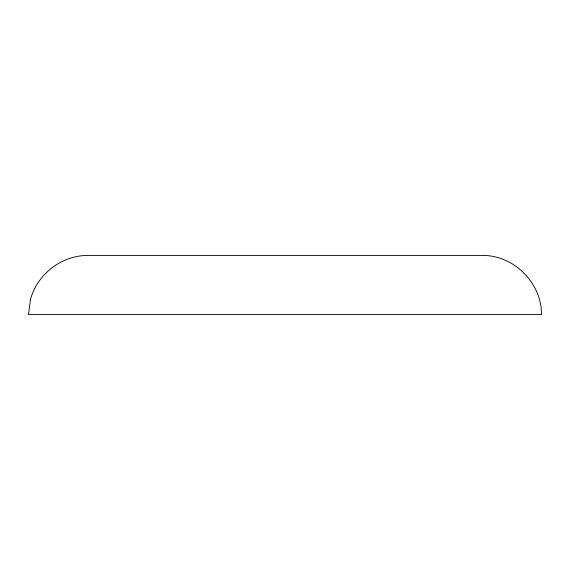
<?xml version="1.0" encoding="UTF-8"?>
<svg xmlns="http://www.w3.org/2000/svg" width="570" height="570" viewBox="0 0 570 570"><rect width="100%" height="100%" fill="white"/><g stroke="black" fill="none" stroke-linecap="round" stroke-linejoin="round"><path stroke-width="0.85" d="M30.516 299.279L28.5 314.597L541.5 314.597C541.699 282.919 513.99 255.203 482.305 255.403L87.695 255.403C61.524 255.552 37.428 274.035 30.516 299.279"/></g></svg>
